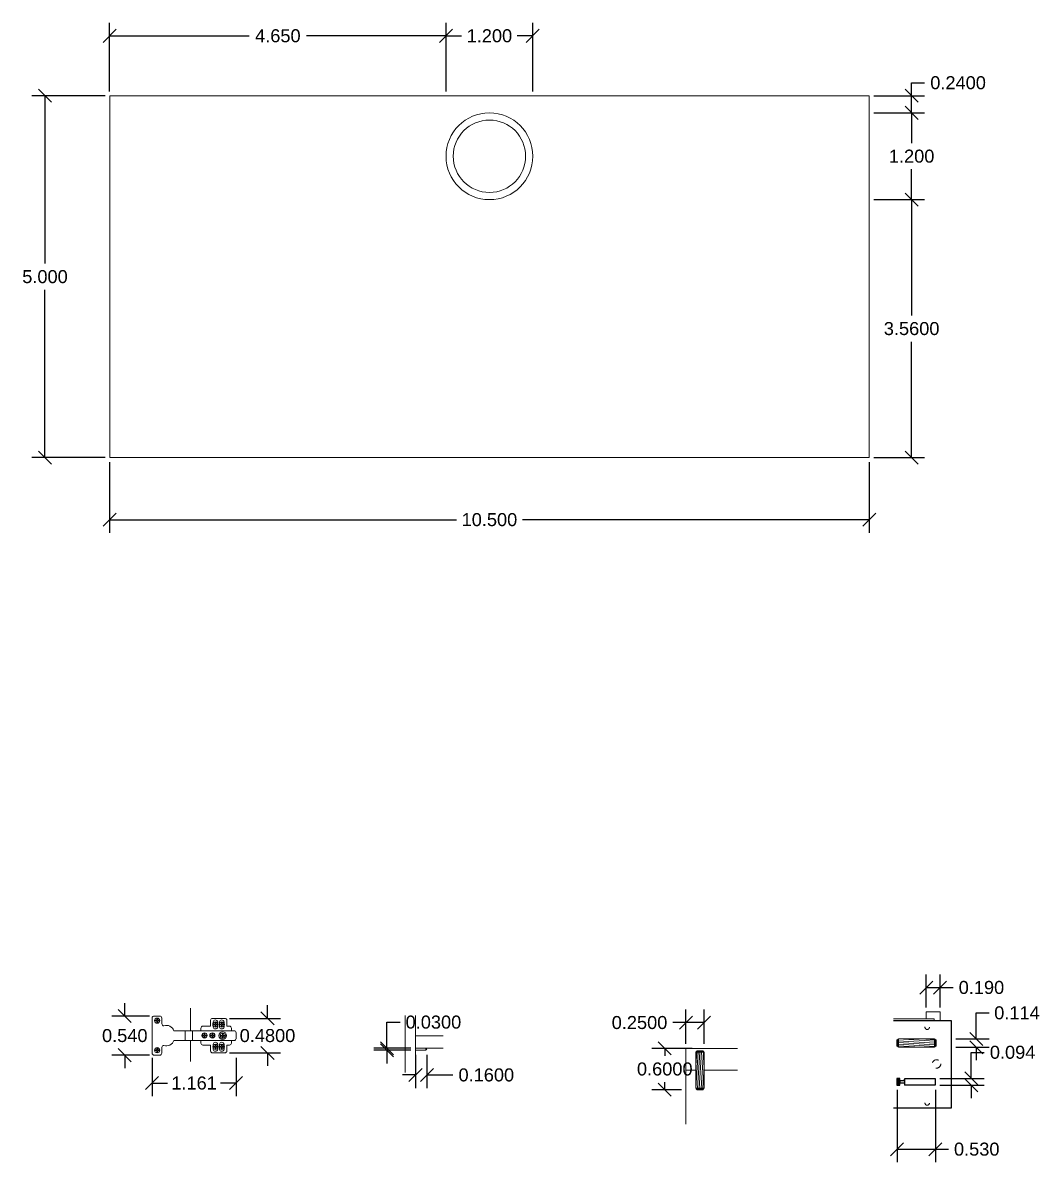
# Model space of a CAD drawing. Header units: inches. Extents: x -807 to 10, y -165 to 181.
# Drawn here: x -798.03 to -783.98, y -165.32 to -149.57 of the extents above; entities that cross this region are included whole.
import ezdxf

# ---------------------------------------------------------------- set-up
doc = ezdxf.new("R2010")
doc.units = ezdxf.units.IN
doc.header["$MEASUREMENT"] = 0
doc.linetypes.add('HIDDEN', pattern=[0.375, 0.25, -0.125])
doc.styles.get("Standard").update_dxf_attribs({"font": 'Arial.ttf'})
doc.dimstyles.get("Standard").update_dxf_attribs({"dimtxt": 0.18, "dimasz": 0.18, "dimexe": 0.18, "dimexo": 0.0625, "dimgap": 0.09, "dimtad": 0, "dimtih": 1, "dimtoh": 1, "dimdec": 4, "dimzin": 0, "dimdsep": 46, "dimtxsty": 'Standard', "dimcen": 0.09, "dimadec": 0, "dimazin": 0, "dimtfac": 1, "dimtdec": 4, "dimtofl": 0, "dimtmove": 0, "dimatfit": 3, "dimfxl": 1, "dimtolj": 1, "dimtzin": 0, "dimarcsym": 0})

# ---------------------------------------------------------------- blocks, each defined once
blk = doc.blocks.new('_Oblique')
at = {"color": 0, "linetype": 'ByBlock', "lineweight": -2}
blk.add_line((-0.5, -0.5), (0.5, 0.5), dxfattribs=at)
blk = doc.blocks.new('*D42')
at = {"color": 0, "lineweight": -2, "transparency": 16777216}
for p, q in [((-796.888, -150.579), (-797.9, -150.579)), ((-797.72, -150.579), (-797.72, -152.898)), ((-797.72, -155.579), (-797.72, -153.261)), ((-796.888, -155.579), (-797.9, -155.579))]:
    blk.add_line(p, q, dxfattribs=at)
at = {"layer": 'Defpoints', "color": 0, "transparency": 16777216}
for p in [(-797.72, -150.579), (-796.826, -150.579), (-796.826, -155.579)]:
    blk.add_point(p, dxfattribs=at)
at = {"color": 0, "lineweight": -2, "transparency": 16777216, "xscale": 0.18, "yscale": 0.18, "zscale": 0.18}
for p, rotation in [((-797.72, -150.579), 90), ((-797.72, -155.579), 270)]:
    blk.add_blockref('_Oblique', p, dxfattribs=dict(at, rotation=rotation))
at = {"color": 0, "transparency": 16777216, "insert": (-797.72, -153.079), "char_height": 0.18, "attachment_point": 5}
blk.add_mtext('\\A1;5.000', dxfattribs=at)
blk = doc.blocks.new('*D43')
at = {"color": 0, "lineweight": -2, "transparency": 16777216}
for p, q in [((-796.826, -155.642), (-796.826, -156.618)), ((-786.326, -155.642), (-786.326, -156.618)), ((-796.826, -156.438), (-792.031, -156.438)), ((-786.326, -156.438), (-791.121, -156.438))]:
    blk.add_line(p, q, dxfattribs=at)
at = {"layer": 'Defpoints', "color": 0, "transparency": 16777216}
for p in [(-796.826, -155.579), (-786.326, -155.579), (-786.326, -156.438)]:
    blk.add_point(p, dxfattribs=at)
at = {"color": 0, "lineweight": -2, "transparency": 16777216, "xscale": 0.18, "yscale": 0.18, "zscale": 0.18, "rotation": 180}
blk.add_blockref('_Oblique', (-796.826, -156.438), dxfattribs=at)
at = {"color": 0, "lineweight": -2, "transparency": 16777216, "xscale": 0.18, "yscale": 0.18, "zscale": 0.18}
blk.add_blockref('_Oblique', (-786.326, -156.438), dxfattribs=at)
at = {"color": 0, "transparency": 16777216, "insert": (-791.576, -156.438), "char_height": 0.18, "attachment_point": 5}
blk.add_mtext('\\A1;10.500', dxfattribs=at)
blk = doc.blocks.new('*D3')
at = {"color": 0, "lineweight": -2, "transparency": 16777216}
for p, q in [((-785.739, -150.579), (-785.739, -150.399)), ((-785.739, -150.399), (-785.559, -150.399)), ((-786.263, -150.579), (-785.559, -150.579)), ((-785.739, -150.814), (-785.739, -150.579)), ((-786.263, -150.814), (-785.559, -150.814))]:
    blk.add_line(p, q, dxfattribs=at)
at = {"layer": 'Defpoints', "color": 0, "transparency": 16777216}
for p in [(-786.326, -150.579), (-785.739, -150.579), (-786.326, -150.814)]:
    blk.add_point(p, dxfattribs=at)
at = {"color": 0, "lineweight": -2, "transparency": 16777216, "xscale": 0.18, "yscale": 0.18, "zscale": 0.18}
for p, rotation in [((-785.739, -150.579), 90), ((-785.739, -150.814), 270)]:
    blk.add_blockref('_Oblique', p, dxfattribs=dict(at, rotation=rotation))
at = {"color": 0, "transparency": 16777216, "insert": (-785.097, -150.399), "char_height": 0.18, "attachment_point": 5}
blk.add_mtext('\\A1;0.2400', dxfattribs=at)
blk = doc.blocks.new('*D4')
at = {"color": 0, "lineweight": -2, "transparency": 16777216}
for p, q in [((-786.263, -150.814), (-785.559, -150.814)), ((-785.739, -150.814), (-785.739, -151.233)), ((-785.739, -152.014), (-785.739, -151.595)), ((-786.263, -152.014), (-785.559, -152.014))]:
    blk.add_line(p, q, dxfattribs=at)
at = {"layer": 'Defpoints', "color": 0, "transparency": 16777216}
for p in [(-786.326, -150.814), (-786.326, -152.014), (-785.739, -152.014)]:
    blk.add_point(p, dxfattribs=at)
at = {"color": 0, "lineweight": -2, "transparency": 16777216, "xscale": 0.18, "yscale": 0.18, "zscale": 0.18}
for p, rotation in [((-785.739, -150.814), 90), ((-785.739, -152.014), 270)]:
    blk.add_blockref('_Oblique', p, dxfattribs=dict(at, rotation=rotation))
at = {"color": 0, "transparency": 16777216, "insert": (-785.739, -151.414), "char_height": 0.18, "attachment_point": 5}
blk.add_mtext('\\A1;1.200', dxfattribs=at)
blk = doc.blocks.new('*D5')
at = {"color": 0, "lineweight": -2, "transparency": 16777216}
for p, q in [((-786.263, -152.014), (-785.559, -152.014)), ((-785.739, -152.014), (-785.739, -153.616)), ((-785.739, -155.579), (-785.739, -153.978)), ((-786.263, -155.579), (-785.559, -155.579))]:
    blk.add_line(p, q, dxfattribs=at)
at = {"layer": 'Defpoints', "color": 0, "transparency": 16777216}
for p in [(-786.326, -152.014), (-786.326, -155.579), (-785.739, -155.579)]:
    blk.add_point(p, dxfattribs=at)
at = {"color": 0, "lineweight": -2, "transparency": 16777216, "xscale": 0.18, "yscale": 0.18, "zscale": 0.18}
for p, rotation in [((-785.739, -152.014), 90), ((-785.739, -155.579), 270)]:
    blk.add_blockref('_Oblique', p, dxfattribs=dict(at, rotation=rotation))
at = {"color": 0, "transparency": 16777216, "insert": (-785.739, -153.797), "char_height": 0.18, "attachment_point": 5}
blk.add_mtext('\\A1;3.5600', dxfattribs=at)
blk = doc.blocks.new('*D6')
at = {"color": 0, "lineweight": -2, "transparency": 16777216}
for p, q in [((-796.826, -150.517), (-796.826, -149.57)), ((-792.176, -150.517), (-792.176, -149.57)), ((-796.826, -149.75), (-794.898, -149.75)), ((-792.176, -149.75), (-794.104, -149.75))]:
    blk.add_line(p, q, dxfattribs=at)
at = {"layer": 'Defpoints', "color": 0, "transparency": 16777216}
for p in [(-796.826, -149.75), (-796.826, -150.579), (-792.176, -150.579)]:
    blk.add_point(p, dxfattribs=at)
at = {"color": 0, "lineweight": -2, "transparency": 16777216, "xscale": 0.18, "yscale": 0.18, "zscale": 0.18, "rotation": 180}
blk.add_blockref('_Oblique', (-796.826, -149.75), dxfattribs=at)
at = {"color": 0, "lineweight": -2, "transparency": 16777216, "xscale": 0.18, "yscale": 0.18, "zscale": 0.18}
blk.add_blockref('_Oblique', (-792.176, -149.75), dxfattribs=at)
at = {"color": 0, "transparency": 16777216, "insert": (-794.501, -149.75), "char_height": 0.18, "attachment_point": 5}
blk.add_mtext('\\A1;4.650', dxfattribs=at)
blk = doc.blocks.new('*D7')
at = {"color": 0, "lineweight": -2, "transparency": 16777216}
for p, q in [((-792.176, -150.517), (-792.176, -149.57)), ((-790.976, -150.517), (-790.976, -149.57)), ((-792.176, -149.75), (-791.961, -149.75)), ((-790.976, -149.75), (-791.191, -149.75))]:
    blk.add_line(p, q, dxfattribs=at)
at = {"layer": 'Defpoints', "color": 0, "transparency": 16777216}
for p in [(-790.976, -149.75), (-792.176, -150.579), (-790.976, -150.579)]:
    blk.add_point(p, dxfattribs=at)
at = {"color": 0, "lineweight": -2, "transparency": 16777216, "xscale": 0.18, "yscale": 0.18, "zscale": 0.18, "rotation": 180}
blk.add_blockref('_Oblique', (-792.176, -149.75), dxfattribs=at)
at = {"color": 0, "lineweight": -2, "transparency": 16777216, "xscale": 0.18, "yscale": 0.18, "zscale": 0.18}
blk.add_blockref('_Oblique', (-790.976, -149.75), dxfattribs=at)
at = {"color": 0, "transparency": 16777216, "insert": (-791.576, -149.75), "char_height": 0.18, "attachment_point": 5}
blk.add_mtext('\\A1;1.200', dxfattribs=at)
blk = doc.blocks.new('*D61')
at = {"color": 0, "lineweight": -2, "transparency": 16777216}
for p, q in [((-788.859, -163.683), (-788.859, -163.209)), ((-788.608, -163.683), (-788.608, -163.209)), ((-788.859, -163.389), (-789.039, -163.389)), ((-788.608, -163.389), (-788.859, -163.389))]:
    blk.add_line(p, q, dxfattribs=at)
at = {"layer": 'Defpoints', "color": 0, "transparency": 16777216}
for p in [(-788.859, -163.389), (-788.859, -163.746), (-788.608, -163.746)]:
    blk.add_point(p, dxfattribs=at)
at = {"color": 0, "lineweight": -2, "transparency": 16777216, "xscale": 0.18, "yscale": 0.18, "zscale": 0.18, "rotation": 180}
blk.add_blockref('_Oblique', (-788.859, -163.389), dxfattribs=at)
at = {"color": 0, "lineweight": -2, "transparency": 16777216, "xscale": 0.18, "yscale": 0.18, "zscale": 0.18}
blk.add_blockref('_Oblique', (-788.608, -163.389), dxfattribs=at)
at = {"color": 0, "transparency": 16777216, "insert": (-789.501, -163.389), "char_height": 0.18, "attachment_point": 5}
blk.add_mtext('\\A1;0.2500', dxfattribs=at)
blk = doc.blocks.new('*D62')
at = {"color": 0, "lineweight": -2, "transparency": 16777216}
for p, q in [((-788.771, -163.746), (-789.332, -163.746)), ((-789.152, -163.746), (-789.152, -163.85)), ((-789.152, -164.317), (-789.152, -164.213)), ((-788.921, -164.317), (-789.332, -164.317))]:
    blk.add_line(p, q, dxfattribs=at)
at = {"layer": 'Defpoints', "color": 0, "transparency": 16777216}
for p in [(-788.708, -163.746), (-789.152, -164.317), (-788.859, -164.317)]:
    blk.add_point(p, dxfattribs=at)
at = {"color": 0, "lineweight": -2, "transparency": 16777216, "xscale": 0.18, "yscale": 0.18, "zscale": 0.18}
for p, rotation in [((-789.152, -163.746), 90), ((-789.152, -164.317), 270)]:
    blk.add_blockref('_Oblique', p, dxfattribs=dict(at, rotation=rotation))
at = {"color": 0, "transparency": 16777216, "insert": (-789.152, -164.031), "char_height": 0.18, "attachment_point": 5}
blk.add_mtext('\\A1;0.6000', dxfattribs=at)
blk = doc.blocks.new('*D74')
at = {"color": 0, "lineweight": -2, "transparency": 16777216}
for p, q in [((-792.598, -163.835), (-792.598, -164.293)), ((-792.441, -163.835), (-792.441, -164.293)), ((-792.598, -164.113), (-792.778, -164.113)), ((-792.441, -164.113), (-792.081, -164.113))]:
    blk.add_line(p, q, dxfattribs=at)
at = {"layer": 'Defpoints', "color": 0, "transparency": 16777216}
for p in [(-792.598, -163.772), (-792.441, -163.772), (-792.441, -164.113)]:
    blk.add_point(p, dxfattribs=at)
at = {"color": 0, "lineweight": -2, "transparency": 16777216, "xscale": 0.18, "yscale": 0.18, "zscale": 0.18}
blk.add_blockref('_Oblique', (-792.598, -164.113), dxfattribs=at)
at = {"color": 0, "lineweight": -2, "transparency": 16777216, "xscale": 0.18, "yscale": 0.18, "zscale": 0.18, "rotation": 180}
blk.add_blockref('_Oblique', (-792.441, -164.113), dxfattribs=at)
at = {"color": 0, "transparency": 16777216, "insert": (-791.619, -164.113), "char_height": 0.18, "attachment_point": 5}
blk.add_mtext('\\A1;0.1600', dxfattribs=at)
blk = doc.blocks.new('*D75')
at = {"color": 0, "lineweight": -2, "transparency": 16777216}
for p, q in [((-792.992, -163.743), (-792.992, -163.383)), ((-792.992, -163.383), (-792.812, -163.383)), ((-792.661, -163.743), (-793.172, -163.743)), ((-792.661, -163.772), (-793.172, -163.772)), ((-792.992, -163.772), (-792.992, -163.952))]:
    blk.add_line(p, q, dxfattribs=at)
at = {"layer": 'Defpoints', "color": 0, "transparency": 16777216}
for p in [(-792.992, -163.743), (-792.598, -163.743), (-792.598, -163.772)]:
    blk.add_point(p, dxfattribs=at)
at = {"color": 0, "lineweight": -2, "transparency": 16777216, "xscale": 0.18, "yscale": 0.18, "zscale": 0.18}
for p, rotation in [((-792.992, -163.743), 270), ((-792.992, -163.772), 90)]:
    blk.add_blockref('_Oblique', p, dxfattribs=dict(at, rotation=rotation))
at = {"color": 0, "transparency": 16777216, "insert": (-792.35, -163.383), "char_height": 0.18, "attachment_point": 5}
blk.add_mtext('\\A1;0.0300', dxfattribs=at)
blk = doc.blocks.new('*D76')
at = {"color": 0, "lineweight": -2, "transparency": 16777216}
for p, q in [((-796.24, -163.874), (-796.24, -164.405)), ((-795.079, -163.874), (-795.079, -164.405)), ((-796.24, -164.225), (-796.027, -164.225)), ((-795.079, -164.225), (-795.292, -164.225))]:
    blk.add_line(p, q, dxfattribs=at)
at = {"layer": 'Defpoints', "color": 0, "transparency": 16777216}
for p in [(-796.24, -163.812), (-795.079, -163.812), (-795.079, -164.225)]:
    blk.add_point(p, dxfattribs=at)
at = {"color": 0, "lineweight": -2, "transparency": 16777216, "xscale": 0.18, "yscale": 0.18, "zscale": 0.18, "rotation": 180}
blk.add_blockref('_Oblique', (-796.24, -164.225), dxfattribs=at)
at = {"color": 0, "lineweight": -2, "transparency": 16777216, "xscale": 0.18, "yscale": 0.18, "zscale": 0.18}
blk.add_blockref('_Oblique', (-795.079, -164.225), dxfattribs=at)
at = {"color": 0, "transparency": 16777216, "insert": (-795.659, -164.225), "char_height": 0.18, "attachment_point": 5}
blk.add_mtext('\\A1;1.161', dxfattribs=at)
blk = doc.blocks.new('*D77')
at = {"color": 0, "lineweight": -2, "transparency": 16777216}
for p, q in [((-796.617, -163.299), (-796.617, -163.119)), ((-796.273, -163.299), (-796.797, -163.299)), ((-796.275, -163.839), (-796.797, -163.839)), ((-796.617, -163.839), (-796.617, -164.019))]:
    blk.add_line(p, q, dxfattribs=at)
at = {"layer": 'Defpoints', "color": 0, "transparency": 16777216}
for p in [(-796.617, -163.299), (-796.211, -163.299), (-796.213, -163.839)]:
    blk.add_point(p, dxfattribs=at)
at = {"color": 0, "lineweight": -2, "transparency": 16777216, "xscale": 0.18, "yscale": 0.18, "zscale": 0.18}
for p, rotation in [((-796.617, -163.299), 270), ((-796.617, -163.839), 90)]:
    blk.add_blockref('_Oblique', p, dxfattribs=dict(at, rotation=rotation))
at = {"color": 0, "transparency": 16777216, "insert": (-796.617, -163.569), "char_height": 0.18, "attachment_point": 5}
blk.add_mtext('\\A1;0.540', dxfattribs=at)
blk = doc.blocks.new('*D78')
at = {"color": 0, "lineweight": -2, "transparency": 16777216}
for p, q in [((-794.644, -163.33), (-794.644, -163.15)), ((-795.169, -163.33), (-794.464, -163.33)), ((-795.169, -163.807), (-794.464, -163.807)), ((-794.644, -163.807), (-794.644, -163.987))]:
    blk.add_line(p, q, dxfattribs=at)
at = {"layer": 'Defpoints', "color": 0, "transparency": 16777216}
for p in [(-795.232, -163.33), (-795.231, -163.807), (-794.644, -163.807)]:
    blk.add_point(p, dxfattribs=at)
at = {"color": 0, "lineweight": -2, "transparency": 16777216, "xscale": 0.18, "yscale": 0.18, "zscale": 0.18}
for p, rotation in [((-794.644, -163.33), 270), ((-794.644, -163.807), 90)]:
    blk.add_blockref('_Oblique', p, dxfattribs=dict(at, rotation=rotation))
at = {"color": 0, "transparency": 16777216, "insert": (-794.644, -163.569), "char_height": 0.18, "attachment_point": 5}
blk.add_mtext('\\A1;0.4800', dxfattribs=at)
blk = doc.blocks.new('*D21')
at = {"color": 0, "lineweight": -2, "transparency": 16777216}
for p, q in [((-785.941, -164.316), (-785.941, -165.319)), ((-785.411, -164.316), (-785.411, -165.319)), ((-785.941, -165.139), (-785.411, -165.139)), ((-785.411, -165.139), (-785.231, -165.139))]:
    blk.add_line(p, q, dxfattribs=at)
at = {"layer": 'Defpoints', "color": 0, "transparency": 16777216}
for p in [(-785.941, -164.254), (-785.411, -164.254), (-785.411, -165.139)]:
    blk.add_point(p, dxfattribs=at)
at = {"color": 0, "lineweight": -2, "transparency": 16777216, "xscale": 0.18, "yscale": 0.18, "zscale": 0.18, "rotation": 180}
blk.add_blockref('_Oblique', (-785.941, -165.139), dxfattribs=at)
at = {"color": 0, "lineweight": -2, "transparency": 16777216, "xscale": 0.18, "yscale": 0.18, "zscale": 0.18}
blk.add_blockref('_Oblique', (-785.411, -165.139), dxfattribs=at)
at = {"color": 0, "transparency": 16777216, "insert": (-784.839, -165.139), "char_height": 0.18, "attachment_point": 5}
blk.add_mtext('\\A1;0.530', dxfattribs=at)
blk = doc.blocks.new('*D22')
at = {"color": 0, "lineweight": -2, "transparency": 16777216}
for p, q in [((-784.915, -164.16), (-784.915, -163.8)), ((-784.915, -163.8), (-784.735, -163.8)), ((-785.349, -164.16), (-784.735, -164.16)), ((-785.349, -164.254), (-784.735, -164.254)), ((-784.915, -164.254), (-784.915, -164.434))]:
    blk.add_line(p, q, dxfattribs=at)
at = {"layer": 'Defpoints', "color": 0, "transparency": 16777216}
for p in [(-785.411, -164.16), (-785.411, -164.254), (-784.915, -164.16)]:
    blk.add_point(p, dxfattribs=at)
at = {"color": 0, "lineweight": -2, "transparency": 16777216, "xscale": 0.18, "yscale": 0.18, "zscale": 0.18}
for p, rotation in [((-784.915, -164.16), 270), ((-784.915, -164.254), 90)]:
    blk.add_blockref('_Oblique', p, dxfattribs=dict(at, rotation=rotation))
at = {"color": 0, "transparency": 16777216, "insert": (-784.343, -163.8), "char_height": 0.18, "attachment_point": 5}
blk.add_mtext('\\A1;0.094', dxfattribs=at)
blk = doc.blocks.new('*D23')
at = {"color": 0, "lineweight": -2, "transparency": 16777216}
for p, q in [((-784.845, -163.615), (-784.845, -163.255)), ((-784.845, -163.255), (-784.665, -163.255)), ((-785.127, -163.615), (-784.665, -163.615)), ((-785.127, -163.729), (-784.665, -163.729)), ((-784.845, -163.729), (-784.845, -163.909))]:
    blk.add_line(p, q, dxfattribs=at)
at = {"layer": 'Defpoints', "color": 0, "transparency": 16777216}
for p in [(-785.189, -163.615), (-784.845, -163.615), (-785.189, -163.729)]:
    blk.add_point(p, dxfattribs=at)
at = {"color": 0, "lineweight": -2, "transparency": 16777216, "xscale": 0.18, "yscale": 0.18, "zscale": 0.18}
for p, rotation in [((-784.845, -163.615), 270), ((-784.845, -163.729), 90)]:
    blk.add_blockref('_Oblique', p, dxfattribs=dict(at, rotation=rotation))
at = {"color": 0, "transparency": 16777216, "insert": (-784.283, -163.255), "char_height": 0.18, "attachment_point": 5}
blk.add_mtext('\\A1;0.114', dxfattribs=at)
blk = doc.blocks.new('*D24')
at = {"color": 0, "lineweight": -2, "transparency": 16777216}
for p, q in [((-785.536, -163.18), (-785.536, -162.724)), ((-785.346, -163.18), (-785.346, -162.724)), ((-785.536, -162.904), (-785.346, -162.904)), ((-785.346, -162.904), (-785.166, -162.904))]:
    blk.add_line(p, q, dxfattribs=at)
at = {"layer": 'Defpoints', "color": 0, "transparency": 16777216}
for p in [(-785.346, -162.904), (-785.536, -163.242), (-785.346, -163.242)]:
    blk.add_point(p, dxfattribs=at)
at = {"color": 0, "lineweight": -2, "transparency": 16777216, "xscale": 0.18, "yscale": 0.18, "zscale": 0.18, "rotation": 180}
blk.add_blockref('_Oblique', (-785.536, -162.904), dxfattribs=at)
at = {"color": 0, "lineweight": -2, "transparency": 16777216, "xscale": 0.18, "yscale": 0.18, "zscale": 0.18}
blk.add_blockref('_Oblique', (-785.346, -162.904), dxfattribs=at)
at = {"color": 0, "transparency": 16777216, "insert": (-784.774, -162.904), "char_height": 0.18, "attachment_point": 5}
blk.add_mtext('\\A1;0.190', dxfattribs=at)

msp = doc.modelspace()

# ---------------------------------------------------------------- linework, layer by layer
at = {"lineweight": 5, "ltscale": 0.1}
msp.add_line((-792.7423, -163.29261), (-792.7423, -164.08025), dxfattribs=at)
at = {"lineweight": 5}
for p, q in [((-795.3959, -163.3778), (-795.3959, -163.45104)), ((-795.3329, -163.3778), (-795.3329, -163.45104)), ((-795.3083, -163.3778), (-795.3083, -163.45104)), ((-795.2453, -163.3778), (-795.2453, -163.45104)), ((-795.93752, -163.50128), (-795.14174, -163.50128)), ((-795.78433, -163.63628), (-795.78433, -163.50128)), ((-795.68288, -163.63628), (-795.68288, -163.50128)), ((-785.92149, -163.61527), (-785.42149, -163.64756)), ((-785.60115, -163.61527), (-785.42149, -163.62687)), ((-795.93752, -163.63628), (-795.14174, -163.63628)), ((-795.3959, -163.68627), (-795.3959, -163.75952)), ((-795.3329, -163.68627), (-795.3329, -163.75952)), ((-795.3083, -163.68627), (-795.3083, -163.75952)), ((-795.2453, -163.68627), (-795.2453, -163.75952)), ((-792.5983, -163.74321), (-792.21687, -163.74321)), ((-792.5983, -163.77201), (-792.4543, -163.77201)), ((-792.4543, -163.77201), (-792.4543, -163.74321)), ((-792.4543, -163.77201), (-792.4543, -163.77201)), ((-788.6197, -163.78715), (-788.62325, -163.78715)), ((-785.93149, -163.71782), (-785.93149, -163.71427)), ((-785.92149, -163.63999), (-785.42149, -163.67228)), ((-785.92149, -163.66327), (-785.42149, -163.69556)), ((-785.92149, -163.68656), (-785.42149, -163.71885)), ((-785.92149, -163.70985), (-785.62073, -163.72927)), ((-785.41149, -163.71782), (-785.41149, -163.71427)), ((-788.72225, -164.29715), (-788.68996, -163.79715)), ((-788.72225, -163.97681), (-788.71065, -163.79715)), ((-788.69753, -164.29715), (-788.66524, -163.79715)), ((-788.67424, -164.29715), (-788.64196, -163.79715)), ((-788.65096, -164.29715), (-788.61867, -163.79715)), ((-788.62767, -164.29715), (-788.60825, -163.99639)), ((-788.6197, -164.30715), (-788.62325, -164.30715))]:
    msp.add_line(p, q, dxfattribs=at)
for p, q in [((-785.93149, -164.15965), (-785.93149, -164.25365)), ((-785.91149, -164.15965), (-785.91149, -164.25365)), ((-785.84181, -164.19162), (-785.83181, -164.15965)), ((-785.84181, -164.22162), (-785.83181, -164.25365))]:
    msp.add_line(p, q)
for points in [[(-796.82591, -150.57946), (-786.32591, -150.57946), (-786.32591, -155.57946), (-796.82591, -155.57946), (-796.82591, -150.57946)], [(-796.13178, -163.29878), (-796.21271, -163.29878)], [(-795.7106, -163.19073), (-795.7106, -163.50128)], [(-792.5983, -164.08025), (-792.5983, -163.29261)], [(-785.34631, -163.36558), (-785.34631, -163.24222), (-785.53634, -163.24222), (-785.53634, -163.33863), (-785.42651, -163.33863), (-785.42651, -163.36558)], [(-796.23974, -163.32578), (-796.23974, -163.81178)], [(-796.20638, -163.3655), (-796.17489, -163.3655), (-796.17489, -163.39742)], [(-796.17489, -163.32593), (-796.17489, -163.3565), (-796.20621, -163.3565)], [(-796.13496, -163.3565), (-796.16589, -163.3565), (-796.16589, -163.32598)], [(-796.16589, -163.39737), (-796.16589, -163.3655), (-796.13479, -163.3655)], [(-796.10474, -163.40658), (-796.10474, -163.32578)], [(-795.56474, -163.50128), (-795.56474, -163.46526)], [(-795.53819, -163.43828), (-795.42974, -163.43828), (-795.42974, -163.35726)], [(-795.40326, -163.33028), (-795.23169, -163.33028)], [(-795.40041, -163.41999), (-795.36892, -163.41999), (-795.36892, -163.4519)], [(-795.36892, -163.38042), (-795.36892, -163.41099), (-795.40025, -163.41099)], [(-795.32899, -163.41099), (-795.35992, -163.41099), (-795.35992, -163.38047)], [(-795.35992, -163.45185), (-795.35992, -163.41999), (-795.32882, -163.41999)], [(-795.31191, -163.41999), (-795.28041, -163.41999), (-795.28041, -163.4519)], [(-795.28041, -163.38042), (-795.28041, -163.41099), (-795.31174, -163.41099)], [(-795.24048, -163.41099), (-795.27141, -163.41099), (-795.27141, -163.38047)], [(-795.27141, -163.45185), (-795.27141, -163.41999), (-795.24031, -163.41999)], [(-795.20474, -163.35595), (-795.20474, -163.43828), (-795.16868, -163.43828)], [(-795.14174, -163.46384), (-795.14174, -163.50128), (-795.10575, -163.50128)], [(-785.53634, -163.33863), (-785.98844, -163.33863)], [(-795.54974, -163.57082), (-795.51825, -163.57082), (-795.51825, -163.60274)], [(-795.51825, -163.53125), (-795.51825, -163.56182), (-795.54957, -163.56182)], [(-795.47832, -163.56182), (-795.50925, -163.56182), (-795.50925, -163.5313)], [(-795.50925, -163.60269), (-795.50925, -163.57082), (-795.47815, -163.57082)], [(-795.44168, -163.57082), (-795.41018, -163.57082), (-795.41018, -163.60274)], [(-795.41018, -163.53125), (-795.41018, -163.56182), (-795.44151, -163.56182)], [(-795.37025, -163.56182), (-795.40118, -163.56182), (-795.40118, -163.5313)], [(-795.40118, -163.60269), (-795.40118, -163.57082), (-795.37008, -163.57082)], [(-795.29724, -163.57458), (-795.26575, -163.57458), (-795.26575, -163.60649)], [(-795.26575, -163.535), (-795.26575, -163.56558), (-795.29707, -163.56558)], [(-795.22582, -163.56558), (-795.25675, -163.56558), (-795.25675, -163.53505)], [(-795.25675, -163.60644), (-795.25675, -163.57458), (-795.22565, -163.57458)], [(-795.07874, -163.52779), (-795.07874, -163.61145)], [(-792.5983, -163.57041), (-792.21687, -163.57041)], [(-785.93149, -163.62927), (-785.94149, -163.62927), (-785.94149, -163.71427), (-785.93149, -163.71427), (-785.93149, -163.62427)], [(-785.42149, -163.67227), (-785.42149, -163.72927), (-785.92149, -163.72927), (-785.92149, -163.61527), (-785.42149, -163.61527), (-785.42149, -163.67227)], [(-785.41149, -163.62927), (-785.40149, -163.62927), (-785.40149, -163.71427), (-785.41149, -163.71427), (-785.41149, -163.62427)], [(-796.20638, -163.77499), (-796.17489, -163.77499), (-796.17489, -163.8069)], [(-796.17489, -163.73541), (-796.17489, -163.76599), (-796.20621, -163.76599)], [(-796.13496, -163.76599), (-796.16589, -163.76599), (-796.16589, -163.73546)], [(-796.16589, -163.80685), (-796.16589, -163.77499), (-796.13479, -163.77499)], [(-796.10474, -163.81178), (-796.1047, -163.73078)], [(-795.7106, -163.63628), (-795.7106, -163.92646)], [(-795.56474, -163.63628), (-795.56474, -163.67199)], [(-795.5367, -163.69928), (-795.42974, -163.69928), (-795.42974, -163.78005)], [(-795.39917, -163.72817), (-795.36768, -163.72817), (-795.36768, -163.76009)], [(-795.36768, -163.6886), (-795.36768, -163.71917), (-795.399, -163.71917)], [(-795.32775, -163.71917), (-795.35868, -163.71917), (-795.35868, -163.68865)], [(-795.35868, -163.76004), (-795.35868, -163.72817), (-795.32758, -163.72817)], [(-795.31191, -163.72817), (-795.28041, -163.72817), (-795.28041, -163.76009)], [(-795.28041, -163.6886), (-795.28041, -163.71917), (-795.31174, -163.71917)], [(-795.24048, -163.71917), (-795.27141, -163.71917), (-795.27141, -163.68865)], [(-795.27141, -163.76004), (-795.27141, -163.72817), (-795.24031, -163.72817)], [(-795.20474, -163.7803), (-795.20474, -163.69928), (-795.17085, -163.69928)], [(-795.10561, -163.63628), (-795.14174, -163.63628), (-795.14174, -163.67217)], [(-788.8589, -164.04582), (-788.8589, -163.74582), (-788.14447, -163.74582)], [(-788.70825, -163.78715), (-788.70825, -163.77715), (-788.62325, -163.77715), (-788.62325, -163.78715), (-788.71325, -163.78715)], [(-796.21271, -163.83878), (-796.13178, -163.83878)], [(-795.40192, -163.80728), (-795.23146, -163.80728)], [(-788.66525, -163.79715), (-788.60825, -163.79715), (-788.60825, -164.29715), (-788.72225, -164.29715), (-788.72225, -163.79715), (-788.66525, -163.79715)], [(-788.72225, -164.04582), (-788.8589, -164.04582), (-788.8589, -164.79299)], [(-788.72225, -164.04582), (-788.8589, -164.04582)], [(-788.14447, -164.04582), (-788.60825, -164.04582)], [(-788.14447, -164.04582), (-788.60825, -164.04582)], [(-788.70825, -164.30715), (-788.70825, -164.31715), (-788.62325, -164.31715), (-788.62325, -164.30715), (-788.71325, -164.30715)]]:
    msp.add_lwpolyline(points, dxfattribs=at)
for points in [[(-785.98844, -164.56558), (-785.18945, -164.56558), (-785.18945, -163.36558), (-785.98844, -163.36558)], [(-785.90149, -164.19162), (-785.90149, -164.15965), (-785.94149, -164.15965), (-785.94149, -164.25365), (-785.90149, -164.25365), (-785.90149, -164.22162)], [(-785.84181, -164.19162), (-785.90149, -164.19162), (-785.90149, -164.22162), (-785.84181, -164.22162)], [(-785.41149, -164.15965), (-785.41149, -164.25365), (-785.83181, -164.25365), (-785.83181, -164.15965), (-785.41149, -164.15965)]]:
    msp.add_lwpolyline(points)
for centre, radius in [((-791.57591, -151.41417), 0.6), ((-791.57591, -151.41417), 0.5), ((-796.17059, -163.36167), 0.036), ((-795.36462, -163.41616), 0.036), ((-795.27611, -163.41616), 0.036), ((-795.51394, -163.56699), 0.036), ((-795.40588, -163.56699), 0.036), ((-795.26222, -163.56998), 0.0533), ((-795.26145, -163.57075), 0.036), ((-796.17059, -163.77116), 0.036), ((-795.36338, -163.72434), 0.036), ((-795.27611, -163.72434), 0.036)]:
    msp.add_circle(centre, radius, dxfattribs=at)
at = {"linetype": 'HIDDEN', "lineweight": 5, "ltscale": 0.1}
for centre, radius in [((-785.52414, -163.45291), 0.03059), ((-785.39382, -163.96048), 0.05803), ((-785.52414, -164.5008), 0.03059)]:
    msp.add_circle(centre, radius, dxfattribs=at)
at = {"lineweight": 5}
for centre, radius, start, end in [((-796.21168, -163.32685), 0.02809, 87.889043, 177.819915), ((-796.13281, -163.32685), 0.02809, 2.180085, 92.110957), ((-796.07668, -163.40551), 0.02809, 182.180085, 272.110957), ((-796.03989, -163.53539), 0.1079, 18.42557, 109.349842), ((-795.53668, -163.46633), 0.02809, 87.889043, 177.819915), ((-795.40168, -163.35833), 0.02809, 87.889043, 177.819915), ((-795.3644, -163.38417), 0.03214, 11.440019, 168.559981), ((-795.3644, -163.44467), 0.03214, 191.440019, 348.559981), ((-795.2768, -163.38417), 0.03214, 11.440019, 168.559981), ((-795.2768, -163.44467), 0.03214, 191.440019, 348.559981), ((-795.23273, -163.35835), 0.02809, 2.180085, 92.110957), ((-795.16972, -163.46635), 0.02809, 2.180085, 92.110957), ((-795.10679, -163.52935), 0.02809, 2.180085, 92.110957), ((-795.10664, -163.60822), 0.02809, 267.889043, 357.819915), ((-785.91903, -163.62805), 0.01301, 100.86189, 163.112535), ((-785.42394, -163.62805), 0.01301, 16.887465, 79.13811), ((-796.07663, -163.73185), 0.02809, 87.889043, 177.819915), ((-796.03989, -163.60218), 0.1079, 250.650158, 341.57443), ((-795.53617, -163.67068), 0.0286, 182.607762, 271.056059), ((-795.40128, -163.7788), 0.02849, 182.515736, 271.283012), ((-795.3644, -163.69265), 0.03214, 11.440019, 168.559981), ((-795.3644, -163.75314), 0.03214, 191.440019, 348.559981), ((-795.2768, -163.69265), 0.03214, 11.440019, 168.559981), ((-795.2768, -163.75314), 0.03214, 191.440019, 348.559981), ((-795.23281, -163.77923), 0.02809, 267.889043, 357.819915), ((-795.16981, -163.6711), 0.02809, 267.889043, 357.819915), ((-792.4558, -163.75761), 0.01448, 275.952107, 84.047893), ((-788.70947, -163.7996), 0.01301, 106.887465, 169.13811), ((-788.61897, -163.79787), 0.01075, 3.85483, 93.85483), ((-785.92076, -163.71855), 0.01075, 176.14517, 266.14517), ((-785.42221, -163.71855), 0.01075, 273.85483, 3.85483), ((-796.21168, -163.81072), 0.02809, 182.180085, 272.110957), ((-796.13281, -163.81072), 0.02809, 267.889043, 357.819915), ((-788.70947, -164.2947), 0.01301, 190.86189, 253.112535), ((-788.61897, -164.29642), 0.01075, 266.14517, 356.14517)]:
    msp.add_arc(centre, radius, start, end, dxfattribs=at)

# ---------------------------------------------------------------- dimensions: what is measured, and where the dimension line sits
for base, p1, p2, picture, middle in [((-796.82591, -149.74955), (-792.17591, -150.57946), (-796.82591, -150.57946), '*D6', (-794.50091, -149.74955)), ((-790.97591, -149.74955), (-792.17591, -150.57946), (-790.97591, -150.57946), '*D7', (-791.57591, -149.74955)), ((-786.32591, -156.43796), (-796.82591, -155.57946), (-786.32591, -155.57946), '*D43', (-791.57591, -156.43796)), ((-785.34631, -162.90417), (-785.53634, -163.24222), (-785.34631, -163.24222), '*D24', (-784.77426, -162.90417)), ((-795.07874, -164.22514), (-796.23974, -163.81178), (-795.07874, -163.81178), '*D76', (-795.65924, -164.22514)), ((-785.41149, -165.13855), (-785.94149, -164.25365), (-785.41149, -164.25365), '*D21', (-784.83944, -165.13855))]:
    dim = msp.add_linear_dim(base=base, p1=p1, p2=p2, dimstyle='Standard', override={"dimdec": 3, "dimblk1": 'Oblique', "dimblk2": 'Oblique', "dimsah": 1})
    dim.commit()
    dim.dimension.update_dxf_attribs({"geometry": picture, "text_midpoint": middle})
for base, p1, p2, text, picture, middle in [((-785.73922, -150.57946), (-786.32591, -150.81417), (-786.32591, -150.57946), '0.2400', '*D3', (-785.09718, -150.39946)), ((-785.73922, -155.57946), (-786.32591, -152.01417), (-786.32591, -155.57946), '3.5600', '*D5', (-785.73922, -153.79681)), ((-794.64366, -163.80728), (-795.23169, -163.33028), (-795.23146, -163.80728), '0.4800', '*D78', (-794.64366, -163.56878)), ((-792.99215, -163.74321), (-792.5983, -163.77201), (-792.5983, -163.74321), '0.0300', '*D75', (-792.35012, -163.38321)), ((-789.15236, -164.31715), (-788.70825, -163.74582), (-788.8589, -164.31715), '0.6000', '*D62', (-789.15236, -164.03148))]:
    dim = msp.add_linear_dim(base=base, p1=p1, p2=p2, angle=90, text=text, dimstyle='Standard', override={"dimdec": 3, "dimblk1": 'Oblique', "dimblk2": 'Oblique', "dimsah": 1})
    dim.commit()
    dim.dimension.update_dxf_attribs({"geometry": picture, "text_midpoint": middle})
for base, p1, p2, picture, middle in [((-797.72039, -150.57946), (-796.82591, -155.57946), (-796.82591, -150.57946), '*D42', (-797.72039, -153.07946)), ((-785.73922, -152.01417), (-786.32591, -150.81417), (-786.32591, -152.01417), '*D4', (-785.73922, -151.41417)), ((-796.61733, -163.29878), (-796.21271, -163.83878), (-796.21064, -163.29878), '*D77', (-796.61733, -163.56878)), ((-784.84475, -163.61527), (-785.18945, -163.72927), (-785.18945, -163.61527), '*D23', (-784.28253, -163.25527)), ((-784.91507, -164.15965), (-785.41149, -164.25365), (-785.41149, -164.15965), '*D22', (-784.34303, -163.79965))]:
    dim = msp.add_linear_dim(base=base, p1=p1, p2=p2, angle=90, dimstyle='Standard', override={"dimdec": 3, "dimblk1": 'Oblique', "dimblk2": 'Oblique', "dimsah": 1})
    dim.commit()
    dim.dimension.update_dxf_attribs({"geometry": picture, "text_midpoint": middle})
for base, p1, p2, text, picture, middle in [((-788.8589, -163.38919), (-788.60825, -163.74582), (-788.8589, -163.74582), '0.2500', '*D61', (-789.50093, -163.38919)), ((-792.44142, -164.11348), (-792.5983, -163.77201), (-792.44142, -163.77201), '0.1600', '*D74', (-791.61939, -164.11348))]:
    dim = msp.add_linear_dim(base=base, p1=p1, p2=p2, text=text, dimstyle='Standard', override={"dimdec": 3, "dimblk1": 'Oblique', "dimblk2": 'Oblique', "dimsah": 1})
    dim.commit()
    dim.dimension.update_dxf_attribs({"geometry": picture, "text_midpoint": middle})

doc.saveas('drawing.dxf')
